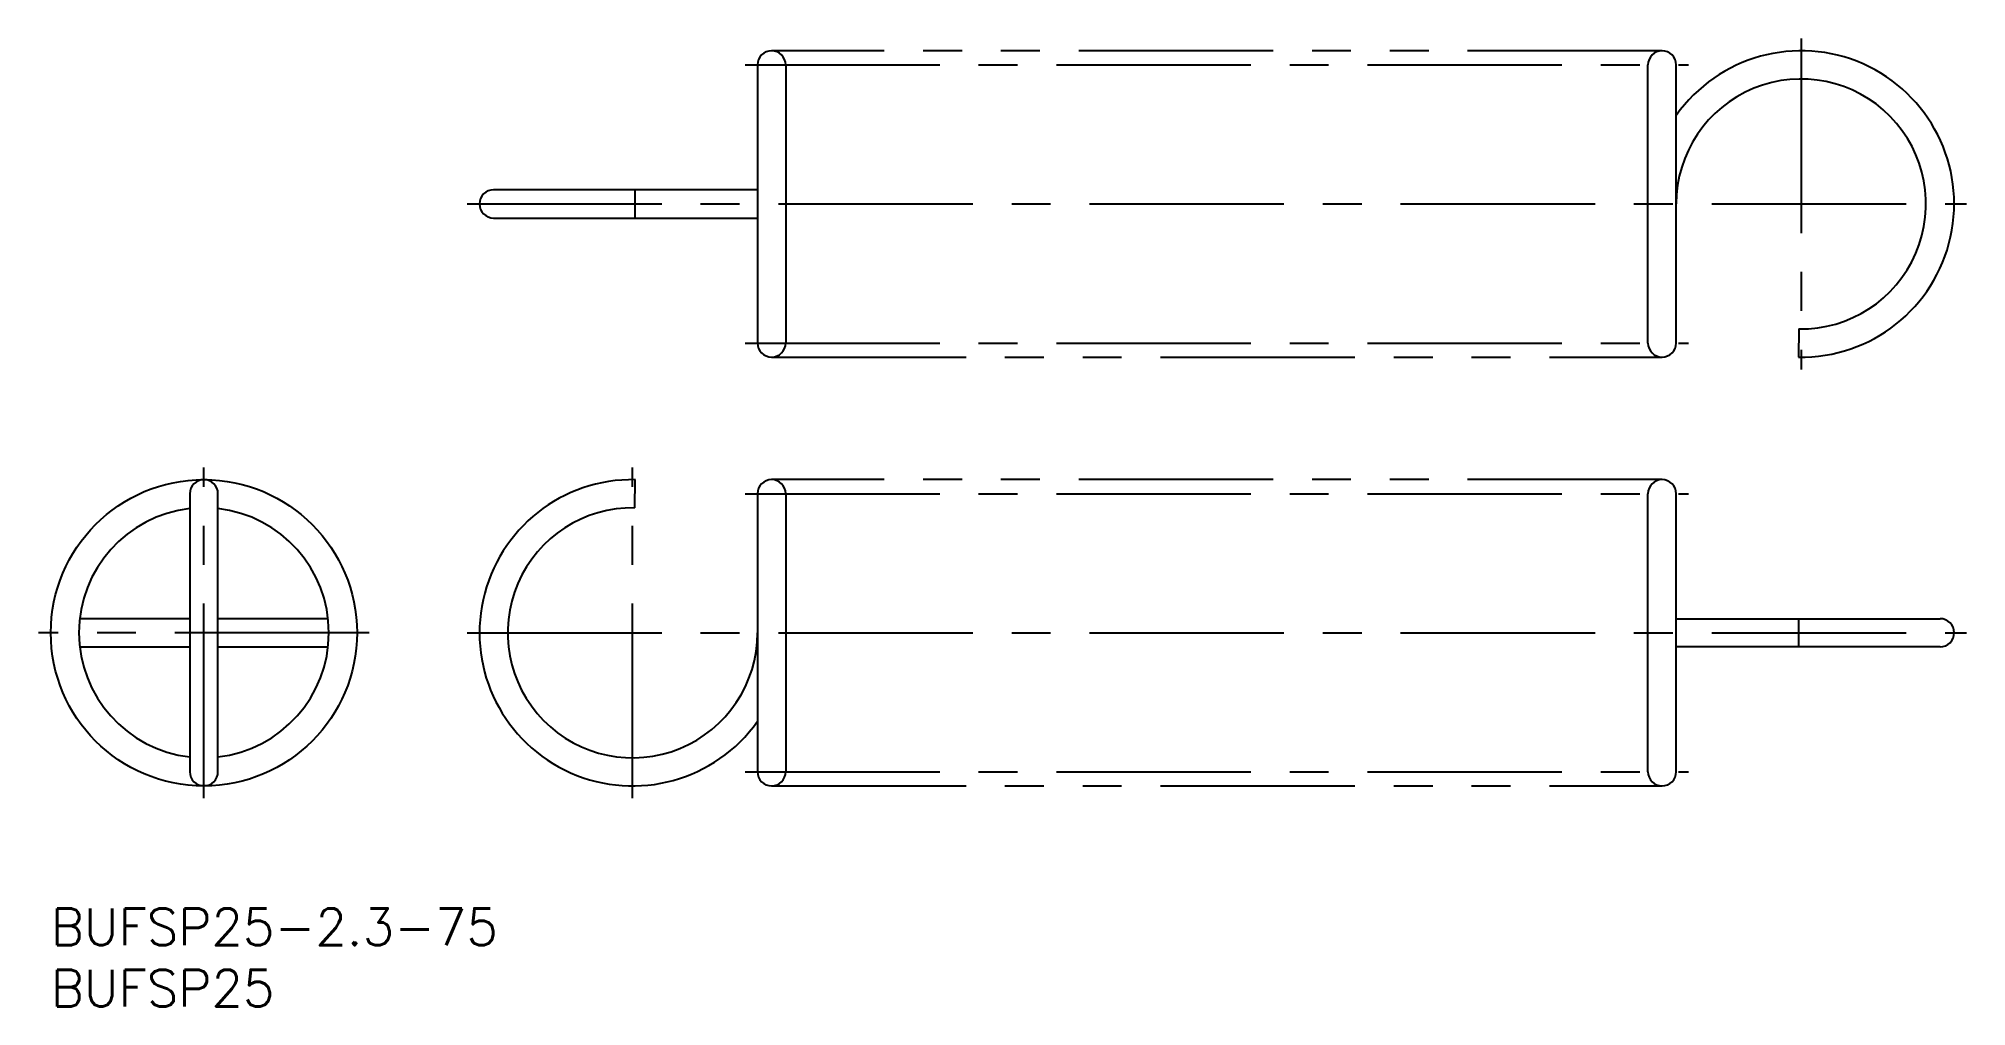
# Model space of a CAD drawing. Extents: x -1 to 156, y -8 to 71.
import ezdxf

# ---------------------------------------------------------------- set-up
doc = ezdxf.new("R2010")
doc.units = 0
doc.header["$LTSCALE"] = 0.5
doc.linetypes.add('CENTER', pattern=[50.8, 31.75, -6.35, 6.35, -6.35])
doc.linetypes.add('PHANTOM', pattern=[63.5, 31.75, -6.35, 6.35, -6.35, 6.35, -6.35])
for name, color, linetype in [('MSM_CENTER', 1, 'CENTER'), ('MSM_CONTINUOUS', 7, 'CONTINUOUS'), ('MSM_IMAGINARY', 6, 'PHANTOM'), ('MSM_PART_NUMBER', 7, 'CONTINUOUS')]:
    doc.layers.add(name, color=color, linetype=linetype)
doc.styles.get("Standard").update_dxf_attribs({"font": 'txt.shx', "height": 3, "bigfont": 'bigfont.shx'})

# ---------------------------------------------------------------- blocks, each defined once
blk = doc.blocks.new('*U16')
at = {"layer": 'MSM_PART_NUMBER'}
blk.add_text('BUFSP25-2.3-75', height=3, dxfattribs=at).set_placement((0, -3))
blk = doc.blocks.new('*U17')
at = {"layer": 'MSM_PART_NUMBER'}
blk.add_text('BUFSP25', height=3, dxfattribs=at).set_placement((0, -8))

msp = doc.modelspace()

# ---------------------------------------------------------------- linework, layer by layer
at = {"layer": 'MSM_CENTER'}
for p, q in [((142.9, 71), (142.9, 44)), ((56.7, 68.85), (133.7, 68.85)), ((34, 57.5), (156.4, 57.5)), ((56.7, 46.15), (133.7, 46.15)), ((12.5, 9), (12.5, 36)), ((47.5, 9), (47.5, 36)), ((56.7, 33.85), (133.7, 33.85)), ((26, 22.5), (-1, 22.5)), ((34, 22.5), (156.4, 22.5)), ((56.7, 11.15), (133.7, 11.15))]:
    msp.add_line(p, q, dxfattribs=at)
at = {"layer": 'MSM_CONTINUOUS'}
for p, q in [((57.7, 68.85), (57.7, 46.15)), ((60, 68.85), (60, 46.15)), ((130.4, 46.15), (130.4, 68.85)), ((132.7, 46.15), (132.7, 68.85)), ((57.7, 58.65), (36.15, 58.65)), ((36.15, 56.35), (57.7, 56.35)), ((142.72, 47.3), (142.68, 45)), ((47.68, 32.7), (47.72, 35)), ((11.35, 33.85), (11.35, 11.15)), ((13.65, 11.15), (13.65, 33.85)), ((57.7, 33.85), (57.7, 11.15)), ((60, 33.85), (60, 11.15)), ((130.4, 11.15), (130.4, 33.85)), ((132.7, 11.15), (132.7, 33.85)), ((11.35, 23.65), (2.37, 23.65)), ((22.63, 23.65), (13.65, 23.65)), ((132.7, 23.65), (154.25, 23.65)), ((2.37, 21.35), (11.35, 21.35)), ((13.65, 21.35), (22.63, 21.35)), ((154.25, 21.35), (132.7, 21.35))]:
    msp.add_line(p, q, dxfattribs=at)
msp.add_circle((12.5, 22.5), 12.5, dxfattribs=at)
for centre, radius, start, end in [((58.85, 68.85), 1.15, 0, 180), ((131.55, 68.85), 1.15, 0, 180), ((142.9, 57.5), 12.5, 269, 144.6864), ((142.9, 57.5), 10.2, 269, 180), ((36.15, 57.5), 1.15, 90, 270), ((14.74, 57.5), 32.98, 358.0009, 1.9978), ((58.85, 46.15), 1.15, 180, 360), ((131.55, 46.15), 1.15, 180, 360), ((12.5, 33.85), 1.15, 0, 180), ((47.5, 22.5), 12.5, 89, 324.6864), ((58.85, 33.85), 1.15, 0, 180), ((131.55, 33.85), 1.15, 0, 180), ((12.5, 22.5), 10.2, 96.4736, 263.5264), ((12.5, 22.5), 10.2, 276.4736, 83.5264), ((47.5, 22.5), 10.2, 89, 0), ((175.66, 22.5), 32.98, 178.0022, 181.9991), ((154.25, 22.5), 1.15, 270, 90), ((12.5, 11.15), 1.15, 180, 0), ((58.85, 11.15), 1.15, 180, 360), ((131.55, 11.15), 1.15, 180, 360)]:
    msp.add_arc(centre, radius, start, end, dxfattribs=at)
at = {"layer": 'MSM_IMAGINARY'}
for p, q in [((131.55, 70), (58.85, 70)), ((58.85, 45), (131.55, 45)), ((131.55, 35), (58.85, 35)), ((58.85, 10), (131.55, 10))]:
    msp.add_line(p, q, dxfattribs=at)

# ---------------------------------------------------------------- block references
at = {"layer": 'MSM_CONTINUOUS'}
for name in ['*U16', '*U17']:
    msp.add_blockref(name, (0, 0), dxfattribs=at)

doc.saveas('drawing.dxf')
